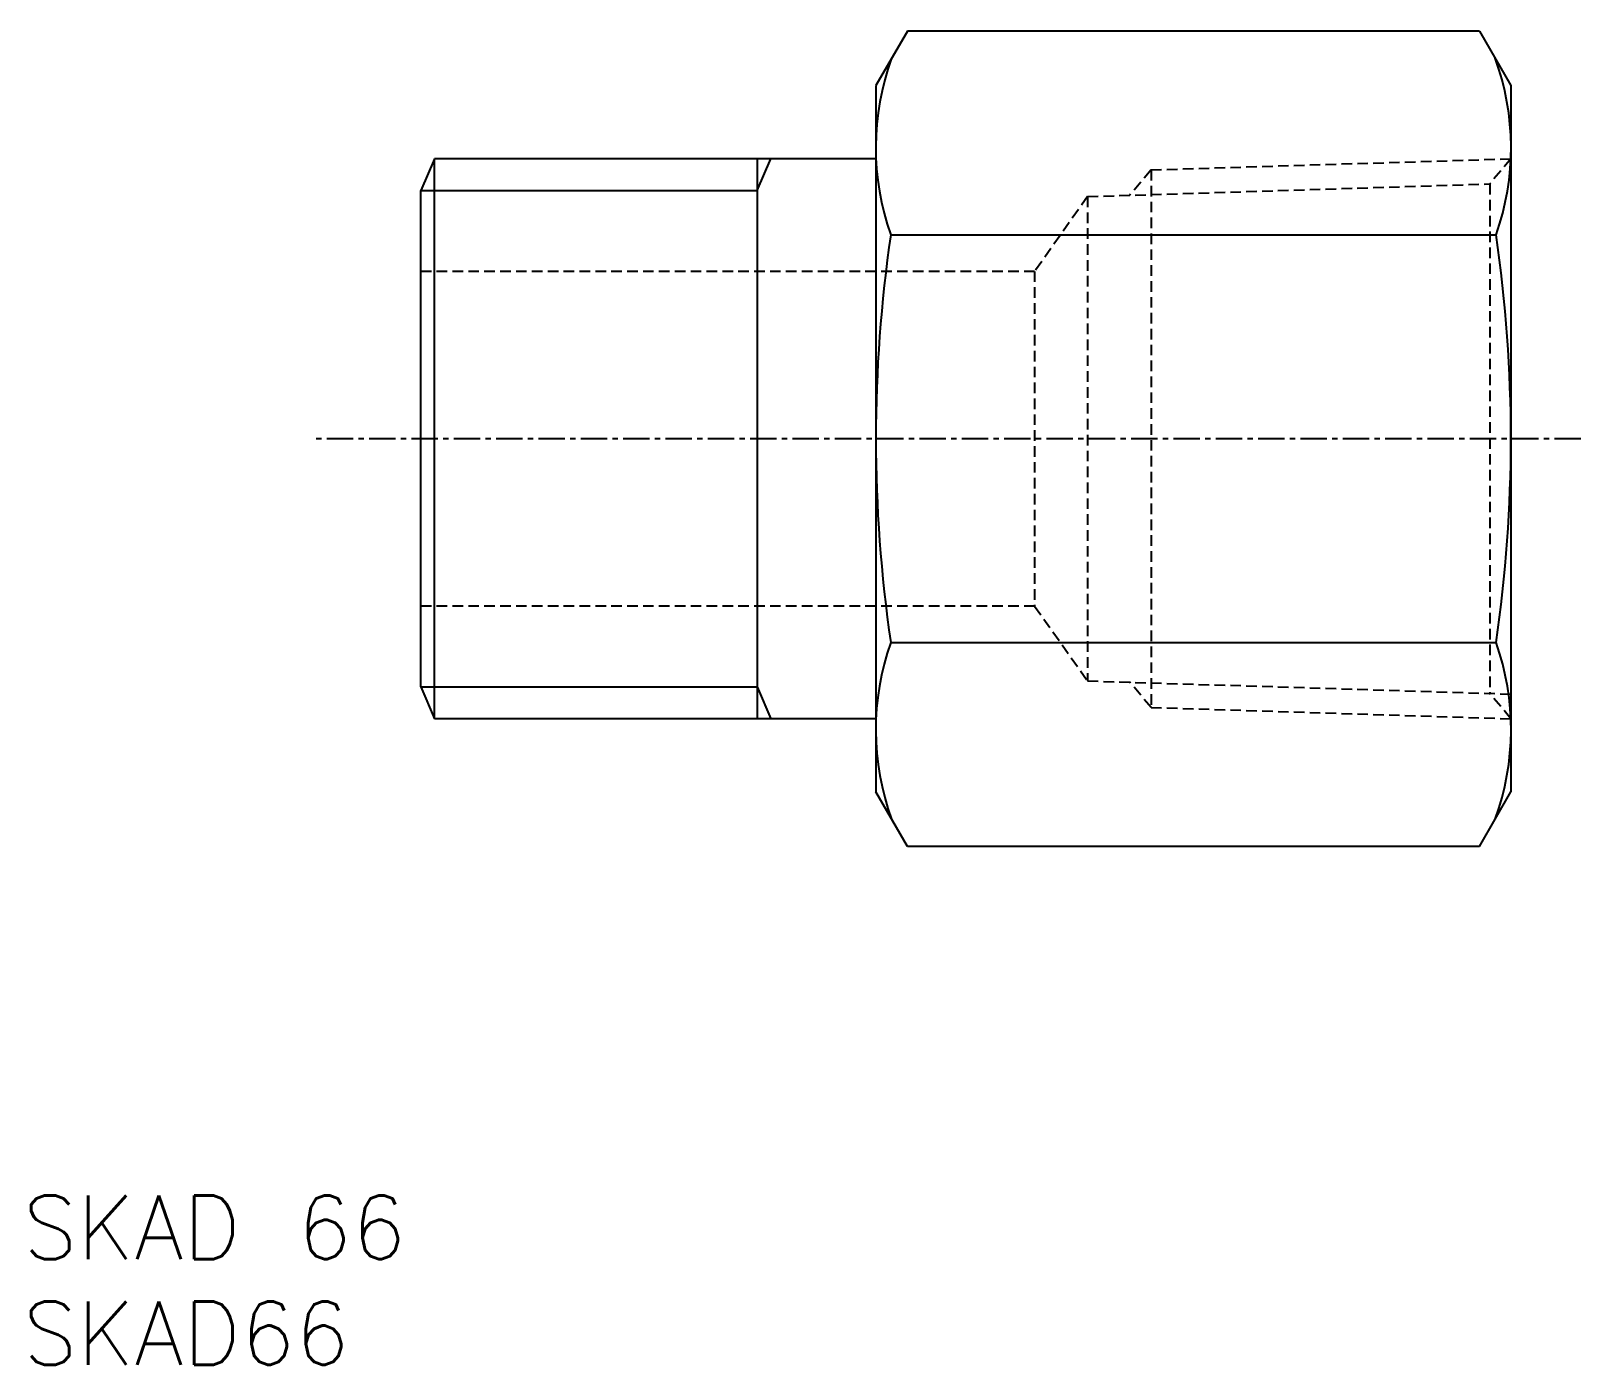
# Model space of a CAD drawing. Extents: x 0.4 to 73.6, y 0 to 63.
import ezdxf

# ---------------------------------------------------------------- set-up
doc = ezdxf.new("R2010")
doc.units = 0
doc.linetypes.add('CENTER', pattern=[2, 1.25, -0.25, 0.25, -0.25])
doc.linetypes.add('DASHED', pattern=[0.75, 0.5, -0.25])
doc.layers.get('0').update_dxf_attribs({"linetype": 'CONTINUOUS'})
doc.layers.add('CENTER', color=1, linetype='CENTER')
doc.styles.get("Standard").update_dxf_attribs({"font": 'txt.shx'})

# ---------------------------------------------------------------- blocks, each defined once
blk = doc.blocks.new('*U2')
at = {"color": 7, "linetype": 'CONTINUOUS'}
blk.add_text('SKAD66', height=3, dxfattribs=at).set_placement((0, 0))
blk = doc.blocks.new('*U3')
at = {"color": 7, "linetype": 'CONTINUOUS'}
blk.add_text('SKAD 66', height=3, dxfattribs=at).set_placement((0, 5))

msp = doc.modelspace()

# ---------------------------------------------------------------- linework, layer by layer
at = {"color": 7, "linetype": 'CONTINUOUS'}
for p, q in [((41.789, 62.982), (40.3, 60.403)), ((68.811, 62.982), (41.789, 62.982)), ((68.811, 62.982), (70.3, 60.403)), ((40.3, 60.403), (40.3, 27.063)), ((70.3, 60.403), (70.3, 27.063)), ((19.448, 56.954), (18.8, 55.447)), ((40.3, 56.954), (19.448, 56.954)), ((19.448, 30.513), (19.448, 56.954)), ((34.687, 56.954), (34.687, 30.513)), ((18.8, 32.019), (18.8, 55.447)), ((41, 53.358), (69.6, 53.358)), ((41, 34.109), (69.6, 34.109)), ((18.8, 32.019), (19.448, 30.513)), ((40.3, 30.513), (19.448, 30.513)), ((41.789, 24.484), (40.3, 27.063)), ((68.811, 24.484), (70.3, 27.063)), ((68.811, 24.484), (41.789, 24.484))]:
    msp.add_line(p, q, dxfattribs=at)
at = {"color": 3}
for p, q in [((34.687, 55.447), (35.335, 56.954)), ((18.8, 55.447), (34.687, 55.447)), ((18.8, 32.019), (34.687, 32.019)), ((34.687, 32.019), (35.335, 30.513))]:
    msp.add_line(p, q, dxfattribs=at)
at = {"color": 3, "linetype": 'DASHED'}
for p, q in [((53.3, 56.422), (52.298, 55.229)), ((53.3, 56.422), (70.3, 56.954)), ((53.3, 56.422), (53.3, 31.044)), ((70.3, 56.954), (69.299, 55.76)), ((50.3, 55.167), (69.299, 55.76)), ((69.299, 55.76), (69.299, 31.706)), ((50.3, 55.167), (47.8, 51.633)), ((50.3, 55.167), (50.3, 32.3)), ((47.8, 51.633), (18.8, 51.633)), ((47.8, 51.633), (47.8, 35.833)), ((47.8, 35.833), (18.8, 35.833)), ((47.8, 35.833), (50.3, 32.3)), ((50.3, 32.3), (70.3, 31.675)), ((53.3, 31.044), (52.298, 32.238)), ((70.3, 30.513), (69.299, 31.706)), ((53.3, 31.044), (70.3, 30.513))]:
    msp.add_line(p, q, dxfattribs=at)
at = {"color": 7, "linetype": 'CONTINUOUS'}
for centre, radius, start, end in [((52.571, 57.464), 12.278, 159.85162, 199.53725), ((58.029, 57.464), 12.278, 340.46275, 20.14838), ((106.828, 43.733), 66.527, 171.6819, 188.3181), ((3.773, 43.733), 66.527, 351.6819, 8.3181), ((52.571, 30.003), 12.278, 160.46275, 200.14838), ((58.029, 30.003), 12.278, 339.85162, 19.53725)]:
    msp.add_arc(centre, radius, start, end, dxfattribs=at)
at = {"layer": 'CENTER', "color": 1, "linetype": 'CENTER'}
msp.add_line((73.611, 43.733), (13.623, 43.733), dxfattribs=at)

# ---------------------------------------------------------------- block references
at = {"color": 7, "linetype": 'CONTINUOUS'}
for name in ['*U3', '*U2']:
    msp.add_blockref(name, (0, 0), dxfattribs=at)

doc.saveas('drawing.dxf')
